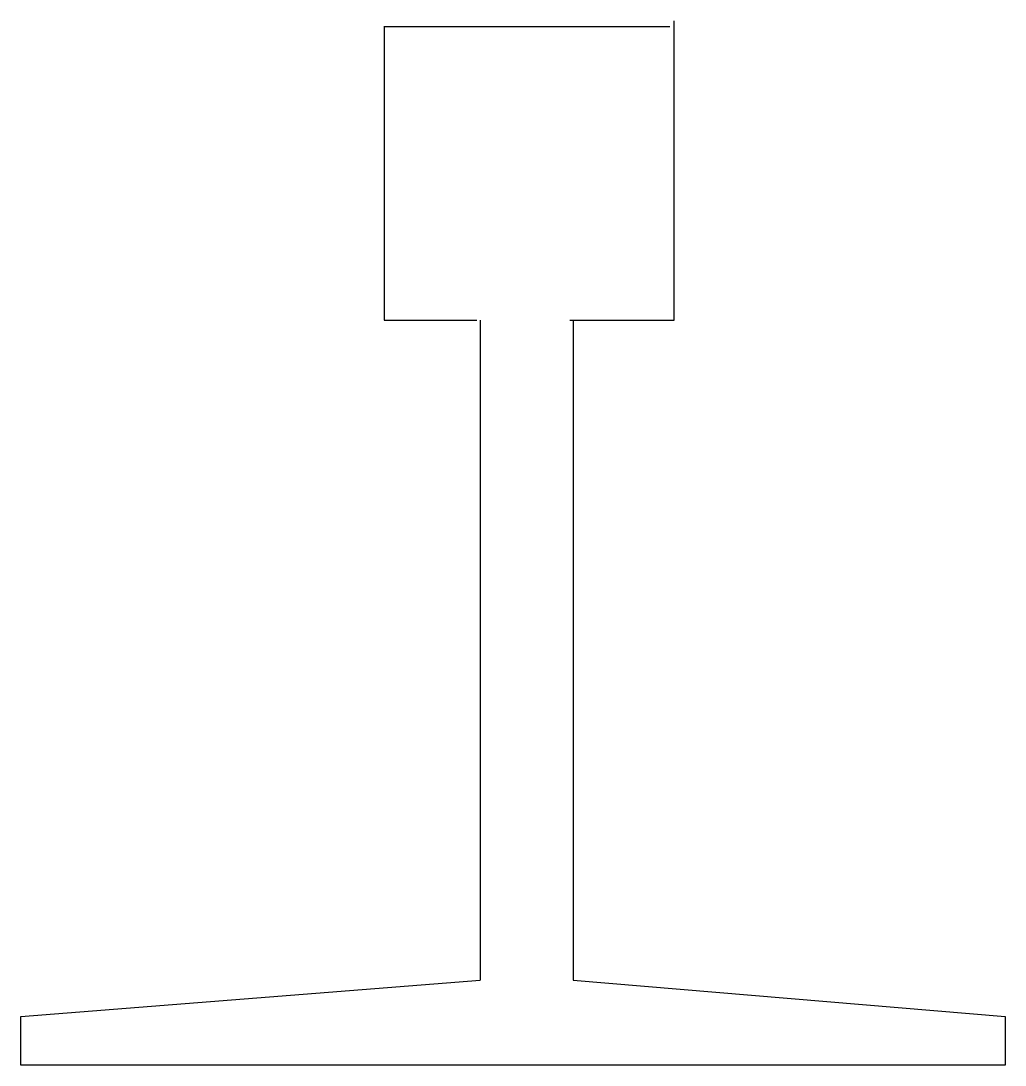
# Model space of a CAD drawing. Header units: metres. Extents: x -177118 to -176610, y -300162 to -299623.
import ezdxf

# ---------------------------------------------------------------- set-up
doc = ezdxf.new("R2010")
doc.units = ezdxf.units.M
doc.layers.add('K', color=2, linetype='Continuous')

msp = doc.modelspace()

# ---------------------------------------------------------------- linework, layer by layer
at = {"layer": 'K'}
for p, q in [((-176930.74, -299625.52), (-176783.02, -299625.52)), ((-176930.56, -299625.52), (-176930.56, -299777)), ((-176780.83, -299777), (-176780.83, -299622.55)), ((-176930.56, -299777), (-176882.79, -299777)), ((-176881.06, -299777), (-176881.06, -300117.79)), ((-176834.79, -299777), (-176780.83, -299777)), ((-176833.06, -299777), (-176833.06, -300117.79)), ((-177118.13, -300136.59), (-176881.06, -300117.79)), ((-176833.06, -300117.79), (-176609.99, -300136.59)), ((-177118.13, -300161.61), (-177118.13, -300136.59)), ((-176609.99, -300136.59), (-176609.99, -300161.61)), ((-176609.99, -300161.61), (-177118.13, -300161.61))]:
    msp.add_line(p, q, dxfattribs=at)

doc.saveas('drawing.dxf')
